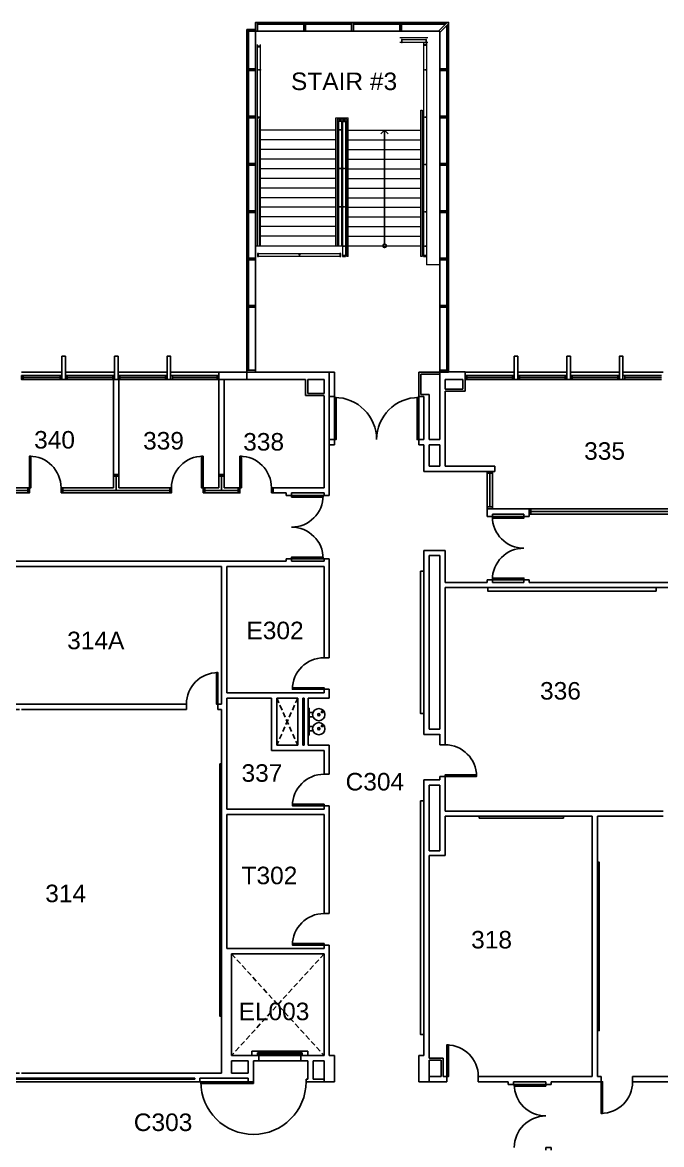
# Model space of a CAD drawing. Header units: inches. Extents: x 0 to 4788, y -1578 to 1209.
# Drawn here: x 3352 to 4081, y -72 to 1209 of the extents above; entities that cross this region are included whole.
import ezdxf

# ---------------------------------------------------------------- set-up
doc = ezdxf.new("R2010")
doc.units = ezdxf.units.IN
doc.header["$LTSCALE"] = 48
doc.header["$MEASUREMENT"] = 0
doc.linetypes.add('HIDDEN2', pattern=[0.1875, 0.125, -0.0625])
for name, color, linetype, lineweight in [('A-Anno-Note', 231, 'Continuous', 25), ('A-FLOR-CASE', 3, 'Continuous', 25), ('A-FLOR-FIXT', 3, 'Continuous', 25), ('A-FLOR-STRS', 4, 'Continuous', 13)]:
    doc.layers.add(name, color=color, linetype=linetype, lineweight=lineweight)
for name, color, linetype in [('a-below', 1, 'Continuous'), ('A-DOOR', 4, 'Continuous'), ('A-FLOR-EVTR', 3, 'Continuous'), ('A-FLOR-STRS-ARRW', 1, 'Continuous'), ('A-GLAZ', 3, 'Continuous'), ('A-GLAZ-GLSS', 3, 'Continuous'), ('A-WALL', 5, 'Continuous'), ('A-WALL-JAMB', 6, 'Continuous')]:
    doc.layers.add(name, color=color, linetype=linetype)

# ---------------------------------------------------------------- blocks, each defined once
blk = doc.blocks.new('DFP03')
for p, q in [((-15.5, -1), (-15.5, 0)), ((15.5, -1), (15.5, 0)), ((-15.5, -1), (15.5, -1)), ((-10.5, -5.5), (-10.5, -1)), ((-5.5, -5.5), (-5.5, -1)), ((5.5, -5.5), (5.5, -1)), ((10.5, -5.5), (10.5, -1)), ((-11.7, -15.2), (-10.6, -15.1)), ((-11.7, -16.8), (-10.6, -16.9)), ((-10.4, -16.7), (-10.4, -15.3)), ((4.3, -15.2), (5.4, -15.1)), ((4.3, -16.8), (5.4, -16.9)), ((5.6, -16.7), (5.6, -15.3))]:
    blk.add_line(p, q)
for centre, radius in [((-8, -12), 7), ((-8, -12), 1.25), ((8, -12), 7), ((8, -12), 1.25)]:
    blk.add_circle(centre, radius)
for centre, radius, start, end in [((-11.7, -16), 0.75, 90, 270.003), ((-10.6, -15.3), 0.25, 0, 98.6815), ((-10.6, -16.7), 0.25, 261.3181, 0), ((4.3, -16), 0.75, 90, 270.003), ((5.4, -15.3), 0.25, 0, 98.6815), ((5.4, -16.7), 0.25, 261.3181, 0)]:
    blk.add_arc(centre, radius, start, end)
blk = doc.blocks.new('*U527')
at = {"linetype": 'ByBlock', "lineweight": -2}
for p, q in [((6, 0), (3, 0)), ((6, -6), (6, 0)), ((78, 0), (78, -6)), ((81, 0), (78, 0)), ((3, -6), (6, -6)), ((78, -6), (81, -6))]:
    blk.add_line(p, q, dxfattribs=at)
at = {"lineweight": -2}
for p, q in [((6, 0), (3, 0)), ((6, -6), (6, 0)), ((78, 0), (78, -6)), ((81, 0), (78, 0)), ((3, -6), (6, -6)), ((78, -6), (81, -6))]:
    blk.add_line(p, q, dxfattribs=at)
blk = doc.blocks.new('*U534')
at = {"linetype": 'ByBlock', "lineweight": -2}
for p, q in [((129.5, 0), (6, 0)), ((129.5, -6), (129.5, 0)), ((6, -6), (129.5, -6))]:
    blk.add_line(p, q, dxfattribs=at)
at = {"lineweight": -2}
for p, q in [((129.5, 0), (6, 0)), ((129.5, -6), (129.5, 0)), ((6, -6), (129.5, -6))]:
    blk.add_line(p, q, dxfattribs=at)
blk = doc.blocks.new('*U535')
at = {"linetype": 'ByBlock', "lineweight": -2}
for p, q in [((129.5, 0), (6, 0)), ((129.5, -6), (129.5, 0)), ((6, -6), (129.5, -6))]:
    blk.add_line(p, q, dxfattribs=at)
at = {"lineweight": -2}
for p, q in [((129.5, 0), (6, 0)), ((129.5, -6), (129.5, 0)), ((6, -6), (129.5, -6))]:
    blk.add_line(p, q, dxfattribs=at)
blk = doc.blocks.new('*U540')
at = {"linetype": 'ByBlock', "lineweight": -2}
for p, q in [((37, 0), (0, 0)), ((60, 0), (43, 0)), ((60, -6), (60, 0)), ((96, 0), (96, -6)), ((96, 0), (138, 0)), ((138, -6), (138, 0)), ((174, 0), (174, -6)), ((174, 0), (300, 0)), ((300, -6), (300, 0)), ((336, 0), (336, -6)), ((336, 0), (378, 0)), ((0, -6), (60, -6)), ((96, -6), (114, -6)), ((120, -6), (138, -6)), ((174, -6), (234, -6)), ((240, -6), (300, -6)), ((336, -6), (354, -6))]:
    blk.add_line(p, q, dxfattribs=at)
at = {"lineweight": -2}
for p, q in [((37, 0), (0, 0)), ((60, 0), (43, 0)), ((60, -6), (60, 0)), ((96, 0), (96, -6)), ((96, 0), (138, 0)), ((138, -6), (138, 0)), ((174, 0), (174, -6)), ((174, 0), (300, 0)), ((300, -6), (300, 0)), ((336, 0), (336, -6)), ((336, 0), (378, 0)), ((0, -6), (60, -6)), ((96, -6), (114, -6)), ((120, -6), (138, -6)), ((174, -6), (234, -6)), ((240, -6), (300, -6)), ((336, -6), (354, -6))]:
    blk.add_line(p, q, dxfattribs=at)
blk = doc.blocks.new('*U492')
at = {"linetype": 'ByBlock', "lineweight": -2}
for p, q in [((-6, -8.5), (88, -8.5)), ((18.5, 0), (0, 0)), ((88, 0), (21, 0)), ((88, -8.5), (88, 0))]:
    blk.add_line(p, q, dxfattribs=at)
at = {"lineweight": -2}
for p, q in [((-6, -8.5), (88, -8.5)), ((18.5, 0), (0, 0)), ((88, 0), (21, 0)), ((88, -8.5), (88, 0))]:
    blk.add_line(p, q, dxfattribs=at)
blk = doc.blocks.new('*U447')
at = {"linetype": 'ByBlock', "lineweight": -2}
for p, q in [((0, 0), (0, -6)), ((3, 0), (0, 0)), ((114, 0), (9, 0)), ((0, -6), (115.3, -6)), ((115.3, -6), (141, -6)), ((132.5, 0), (116.5, 0))]:
    blk.add_line(p, q, dxfattribs=at)
at = {"lineweight": -2}
for p, q in [((0, 0), (0, -6)), ((3, 0), (0, 0)), ((114, 0), (9, 0)), ((0, -6), (115.3, -6)), ((115.3, -6), (141, -6)), ((132.5, 0), (116.5, 0))]:
    blk.add_line(p, q, dxfattribs=at)
blk = doc.blocks.new('*U48')
at = {"linetype": 'ByBlock', "lineweight": -2}
for p, q in [((0, 0), (0, -8.5)), ((32, 0), (0, 0)), ((32, -8.5), (32, 0)), ((0, -8.5), (32, -8.5))]:
    blk.add_line(p, q, dxfattribs=at)
at = {"lineweight": -2}
for p, q in [((0, 0), (0, -8.5)), ((32, 0), (0, 0)), ((32, -8.5), (32, 0)), ((0, -8.5), (32, -8.5))]:
    blk.add_line(p, q, dxfattribs=at)
blk = doc.blocks.new('*U53')
at = {"linetype": 'ByBlock', "lineweight": -2}
for p, q in [((24, 0), (3, 0)), ((146, 0), (30, 0)), ((30, -6), (156, -6)), ((156, 0), (152, 0)), ((156, -6), (156, 0)), ((192, 0), (192, -6)), ((305, 0), (192, 0)), ((192, -6), (315, -6)), ((315, 0), (311, 0)), ((315, -6), (315, 0)), ((351, 0), (351, -6)), ((378, 0), (351, 0)), ((351, -6), (384, -6))]:
    blk.add_line(p, q, dxfattribs=at)
at = {"lineweight": -2}
for p, q in [((24, 0), (3, 0)), ((146, 0), (30, 0)), ((30, -6), (156, -6)), ((156, 0), (152, 0)), ((156, -6), (156, 0)), ((192, 0), (192, -6)), ((305, 0), (192, 0)), ((192, -6), (315, -6)), ((315, 0), (311, 0)), ((315, -6), (315, 0)), ((351, 0), (351, -6)), ((378, 0), (351, 0)), ((351, -6), (384, -6))]:
    blk.add_line(p, q, dxfattribs=at)
blk = doc.blocks.new('*U54')
at = {"linetype": 'ByBlock', "lineweight": -2}
for p, q in [((0, 0), (279, 0)), ((285, 0), (442, 0)), ((6, -6), (159, -6)), ((165, -6), (292, -6)), ((298, -6), (442, -6))]:
    blk.add_line(p, q, dxfattribs=at)
at = {"lineweight": -2}
for p, q in [((0, 0), (279, 0)), ((285, 0), (442, 0)), ((6, -6), (159, -6)), ((165, -6), (292, -6)), ((298, -6), (442, -6))]:
    blk.add_line(p, q, dxfattribs=at)
blk = doc.blocks.new('*U58')
at = {"linetype": 'ByBlock', "lineweight": -2}
for p, q in [((10, 3), (6, 3)), ((10, -3), (10, 3)), ((46, 3), (46, -3)), ((46, 3), (97.7, 3)), ((97.7, 3), (417, 3)), ((423, 3), (647, 3)), ((647, -3), (647, 3)), ((683, 3), (683, -3)), ((687, 3), (683, 3)), ((6, -3), (10, -3)), ((46, -3), (75, -3)), ((77.5, -3), (96.5, -3)), ((99, -3), (343.5, -3)), ((349.5, -3), (435, -3)), ((437.5, -3), (456.5, -3)), ((459, -3), (647, -3)), ((683, -3), (687, -3))]:
    blk.add_line(p, q, dxfattribs=at)
at = {"lineweight": -2}
for p, q in [((10, 3), (6, 3)), ((10, -3), (10, 3)), ((46, 3), (46, -3)), ((46, 3), (97.7, 3)), ((97.7, 3), (417, 3)), ((423, 3), (647, 3)), ((647, -3), (647, 3)), ((683, 3), (683, -3)), ((687, 3), (683, 3)), ((6, -3), (10, -3)), ((46, -3), (75, -3)), ((77.5, -3), (96.5, -3)), ((99, -3), (343.5, -3)), ((349.5, -3), (435, -3)), ((437.5, -3), (456.5, -3)), ((459, -3), (647, -3)), ((683, -3), (687, -3))]:
    blk.add_line(p, q, dxfattribs=at)
blk = doc.blocks.new('*U75')
at = {"linetype": 'ByBlock', "lineweight": -2}
for p, q in [((57, 3), (6, 3)), ((87, 3), (63, 3)), ((94.4, 3), (93, 3)), ((117, 3), (99, 3)), ((6, -3), (57, -3)), ((63, -3), (87, -3)), ((93, -3), (94.4, -3)), ((99, -3), (123, -3))]:
    blk.add_line(p, q, dxfattribs=at)
at = {"lineweight": -2}
for p, q in [((57, 3), (6, 3)), ((87, 3), (63, 3)), ((94.4, 3), (93, 3)), ((117, 3), (99, 3)), ((6, -3), (57, -3)), ((63, -3), (87, -3)), ((93, -3), (94.4, -3)), ((99, -3), (123, -3))]:
    blk.add_line(p, q, dxfattribs=at)
blk = doc.blocks.new('*U87')
at = {"linetype": 'ByBlock', "lineweight": -2}
for p, q in [((17.3, 0), (-1.2, 0)), ((1.3, -2.5), (17.3, -2.5))]:
    blk.add_line(p, q, dxfattribs=at)
at = {"lineweight": -2}
for p, q in [((17.3, 0), (-1.2, 0)), ((1.3, -2.5), (17.3, -2.5))]:
    blk.add_line(p, q, dxfattribs=at)
blk = doc.blocks.new('*U88')
at = {"linetype": 'ByBlock', "lineweight": -2}
for p, q in [((21, 1.2), (0, 1.2)), ((0, -1.2), (18.5, -1.2))]:
    blk.add_line(p, q, dxfattribs=at)
at = {"lineweight": -2}
for p, q in [((21, 1.2), (0, 1.2)), ((0, -1.2), (18.5, -1.2))]:
    blk.add_line(p, q, dxfattribs=at)
blk = doc.blocks.new('*U128')
at = {"linetype": 'ByBlock', "lineweight": -2}
for p, q in [((12.5, 0), (0, 0)), ((0, -6), (26.5, -6)), ((26.5, 0), (18.5, 0)), ((26.5, -6), (26.5, 0))]:
    blk.add_line(p, q, dxfattribs=at)
at = {"lineweight": -2}
for p, q in [((12.5, 0), (0, 0)), ((0, -6), (26.5, -6)), ((26.5, 0), (18.5, 0)), ((26.5, -6), (26.5, 0))]:
    blk.add_line(p, q, dxfattribs=at)
blk = doc.blocks.new('*U129')
at = {"linetype": 'ByBlock', "lineweight": -2}
for p, q in [((105.5, 0), (0, 0)), ((0, -6), (111, -6))]:
    blk.add_line(p, q, dxfattribs=at)
at = {"lineweight": -2}
for p, q in [((105.5, 0), (0, 0)), ((0, -6), (111, -6))]:
    blk.add_line(p, q, dxfattribs=at)
blk = doc.blocks.new('*U130')
at = {"linetype": 'ByBlock', "lineweight": -2}
for p, q in [((0, 0), (0, -6)), ((6, 0), (0, 0)), ((31, 0), (12, 0)), ((0, -6), (31, -6))]:
    blk.add_line(p, q, dxfattribs=at)
at = {"lineweight": -2}
for p, q in [((0, 0), (0, -6)), ((6, 0), (0, 0)), ((31, 0), (12, 0)), ((0, -6), (31, -6))]:
    blk.add_line(p, q, dxfattribs=at)
blk = doc.blocks.new('*U141')
at = {"linetype": 'ByBlock', "lineweight": -2}
for p, q in [((111, 0), (0, 0)), ((0, -6), (111, -6))]:
    blk.add_line(p, q, dxfattribs=at)
at = {"lineweight": -2}
for p, q in [((111, 0), (0, 0)), ((0, -6), (111, -6))]:
    blk.add_line(p, q, dxfattribs=at)
blk = doc.blocks.new('*U142')
at = {"linetype": 'ByBlock', "lineweight": -2}
for p, q in [((54, 0), (0, 0)), ((60, -6), (60, 0)), ((60, 0), (60, 0)), ((0, -6), (54, -6)), ((60, -6), (60, -6))]:
    blk.add_line(p, q, dxfattribs=at)
at = {"lineweight": -2}
for p, q in [((54, 0), (0, 0)), ((60, -6), (60, 0)), ((60, 0), (60, 0)), ((0, -6), (54, -6)), ((60, -6), (60, -6))]:
    blk.add_line(p, q, dxfattribs=at)
blk = doc.blocks.new('*U143')
at = {"linetype": 'ByBlock', "lineweight": -2}
for p, q in [((30, 0), (6, 0)), ((66, 0), (42, 0)), ((0, -6), (37.4, -6)), ((37.4, 0), (36, 0)), ((37.4, -6), (60, -6))]:
    blk.add_line(p, q, dxfattribs=at)
at = {"lineweight": -2}
for p, q in [((30, 0), (6, 0)), ((66, 0), (42, 0)), ((0, -6), (37.4, -6)), ((37.4, 0), (36, 0)), ((37.4, -6), (60, -6))]:
    blk.add_line(p, q, dxfattribs=at)
blk = doc.blocks.new('*U144')
at = {"linetype": 'ByBlock', "lineweight": -2}
for p, q in [((7, 0), (3, 0)), ((7, -6), (7, 0)), ((43, 0), (43, -6)), ((147, 0), (43, 0)), ((156, 0), (153, 0)), ((156, -6), (156, 0)), ((-3, -6), (7, -6)), ((43, -6), (156, -6))]:
    blk.add_line(p, q, dxfattribs=at)
at = {"lineweight": -2}
for p, q in [((7, 0), (3, 0)), ((7, -6), (7, 0)), ((43, 0), (43, -6)), ((147, 0), (43, 0)), ((156, 0), (153, 0)), ((156, -6), (156, 0)), ((-3, -6), (7, -6)), ((43, -6), (156, -6))]:
    blk.add_line(p, q, dxfattribs=at)
blk = doc.blocks.new('*U150')
at = {"linetype": 'ByBlock', "lineweight": -2}
for p, q in [((12, 0), (6, 0)), ((12, -30), (12, 0)), ((0, -27), (0, -30)), ((0, -30), (12, -30))]:
    blk.add_line(p, q, dxfattribs=at)
at = {"lineweight": -2}
for p, q in [((12, 0), (6, 0)), ((12, -30), (12, 0)), ((0, -27), (0, -30)), ((0, -30), (12, -30))]:
    blk.add_line(p, q, dxfattribs=at)
blk = doc.blocks.new('*U152')
at = {"linetype": 'ByBlock', "lineweight": -2}
for p, q in [((0, 3), (344, 3)), ((387, 3), (350, 3)), ((6, -3), (270, -3)), ((276, -3), (387, -3))]:
    blk.add_line(p, q, dxfattribs=at)
at = {"lineweight": -2}
for p, q in [((0, 3), (344, 3)), ((387, 3), (350, 3)), ((6, -3), (270, -3)), ((276, -3), (387, -3))]:
    blk.add_line(p, q, dxfattribs=at)
blk = doc.blocks.new('*U159')
at = {"linetype": 'ByBlock', "lineweight": -2}
for p, q in [((54, 0), (-6, 0)), ((60, -6), (60, 0)), ((60, 0), (60, 0)), ((0, -6), (54, -6)), ((60, -6), (60, -6))]:
    blk.add_line(p, q, dxfattribs=at)
at = {"lineweight": -2}
for p, q in [((54, 0), (-6, 0)), ((60, -6), (60, 0)), ((60, 0), (60, 0)), ((0, -6), (54, -6)), ((60, -6), (60, -6))]:
    blk.add_line(p, q, dxfattribs=at)
blk = doc.blocks.new('*U176')
at = {"linetype": 'ByBlock', "lineweight": -2}
for p, q in [((6, 0), (142, 0)), ((6, -11.5), (20, -11.5)), ((26, -11.5), (142, -11.5))]:
    blk.add_line(p, q, dxfattribs=at)
at = {"lineweight": -2}
for p, q in [((6, 0), (142, 0)), ((6, -11.5), (20, -11.5)), ((26, -11.5), (142, -11.5))]:
    blk.add_line(p, q, dxfattribs=at)
blk = doc.blocks.new('*U204')
at = {"linetype": 'ByBlock', "lineweight": -2}
for p, q in [((12, 0), (0, 0)), ((24, 0), (18, 0)), ((24, -6), (24, 0)), ((120, 0), (120, -6)), ((126, 0), (120, 0)), ((126, -6), (126, 0)), ((0, -6), (12, -6)), ((18, -6), (24, -6)), ((120, -6), (126, -6))]:
    blk.add_line(p, q, dxfattribs=at)
at = {"lineweight": -2}
for p, q in [((12, 0), (0, 0)), ((24, 0), (18, 0)), ((24, -6), (24, 0)), ((120, 0), (120, -6)), ((126, 0), (120, 0)), ((126, -6), (126, 0)), ((0, -6), (12, -6)), ((18, -6), (24, -6)), ((120, -6), (126, -6))]:
    blk.add_line(p, q, dxfattribs=at)
blk = doc.blocks.new('*U205')
at = {"linetype": 'ByBlock', "lineweight": -2}
for p, q in [((0, 0), (0, -28)), ((6, 0), (0, 0)), ((6, -28), (6, 0)), ((0, -28), (6, -28))]:
    blk.add_line(p, q, dxfattribs=at)
at = {"lineweight": -2}
for p, q in [((0, 0), (0, -28)), ((6, 0), (0, 0)), ((6, -28), (6, 0)), ((0, -28), (6, -28))]:
    blk.add_line(p, q, dxfattribs=at)
blk = doc.blocks.new('*U307')
at = {"linetype": 'ByBlock', "lineweight": -2}
for p, q in [((0, 0), (0, -6)), ((344.6, 0), (30, 0)), ((0, -6), (24.5, -6)), ((27, -6), (258.3, -6)), ((263.5, -6), (338.6, -6))]:
    blk.add_line(p, q, dxfattribs=at)
at = {"lineweight": -2}
for p, q in [((0, 0), (0, -6)), ((344.6, 0), (30, 0)), ((0, -6), (24.5, -6)), ((27, -6), (258.3, -6)), ((263.5, -6), (338.6, -6))]:
    blk.add_line(p, q, dxfattribs=at)
blk = doc.blocks.new('*U308')
at = {"linetype": 'ByBlock', "lineweight": -2}
for p, q in [((207, 0), (-3, 0)), ((3, -6), (201, -6))]:
    blk.add_line(p, q, dxfattribs=at)
at = {"lineweight": -2}
for p, q in [((207, 0), (-3, 0)), ((3, -6), (201, -6))]:
    blk.add_line(p, q, dxfattribs=at)
blk = doc.blocks.new('*U309')
at = {"linetype": 'ByBlock', "lineweight": -2}
for p, q in [((5.2, 0), (80.3, 0)), ((126.3, 0), (126.3, -6)), ((138.3, 0), (126.3, 0)), ((146.7, 0), (144.3, 0)), ((0, -6), (44.7, -6)), ((50.7, -6), (90.3, -6)), ((90.3, 0), (86.3, 0)), ((90.3, -6), (90.3, 0)), ((126.3, -6), (146.7, -6))]:
    blk.add_line(p, q, dxfattribs=at)
at = {"lineweight": -2}
for p, q in [((5.2, 0), (80.3, 0)), ((126.3, 0), (126.3, -6)), ((138.3, 0), (126.3, 0)), ((146.7, 0), (144.3, 0)), ((0, -6), (44.7, -6)), ((50.7, -6), (90.3, -6)), ((90.3, 0), (86.3, 0)), ((90.3, -6), (90.3, 0)), ((126.3, -6), (146.7, -6))]:
    blk.add_line(p, q, dxfattribs=at)
blk = doc.blocks.new('*U310')
at = {"linetype": 'ByBlock', "lineweight": -2}
for p, q in [((0, 0), (195.5, 0)), ((0, -6), (159, -6)), ((165, -6), (201.5, -6))]:
    blk.add_line(p, q, dxfattribs=at)
at = {"lineweight": -2}
for p, q in [((0, 0), (195.5, 0)), ((0, -6), (159, -6)), ((165, -6), (201.5, -6))]:
    blk.add_line(p, q, dxfattribs=at)
blk = doc.blocks.new('*U311')
at = {"linetype": 'ByBlock', "lineweight": -2}
for p, q in [((30.5, 0), (6, 0)), ((36.5, 0), (113.5, 0)), ((6, -6), (91.5, -6)), ((94, -6), (105, -6))]:
    blk.add_line(p, q, dxfattribs=at)
at = {"lineweight": -2}
for p, q in [((30.5, 0), (6, 0)), ((36.5, 0), (113.5, 0)), ((6, -6), (91.5, -6)), ((94, -6), (105, -6))]:
    blk.add_line(p, q, dxfattribs=at)
blk = doc.blocks.new('*U312')
at = {"linetype": 'ByBlock', "lineweight": -2}
for p, q in [((3, 0), (0, 0)), ((0, -6), (3, -6)), ((3, -6), (3, 0)), ((75, 0), (75, -6)), ((78, 0), (75, 0)), ((75, -6), (78, -6))]:
    blk.add_line(p, q, dxfattribs=at)
at = {"lineweight": -2}
for p, q in [((3, 0), (0, 0)), ((0, -6), (3, -6)), ((3, -6), (3, 0)), ((75, 0), (75, -6)), ((78, 0), (75, 0)), ((75, -6), (78, -6))]:
    blk.add_line(p, q, dxfattribs=at)
blk = doc.blocks.new('*U321')
at = {"linetype": 'ByBlock', "lineweight": -2}
for p, q in [((0, 0), (0, -2.5)), ((21.5, 0), (0, 0)), ((0, -2.5), (24, -2.5))]:
    blk.add_line(p, q, dxfattribs=at)
at = {"lineweight": -2}
for p, q in [((0, 0), (0, -2.5)), ((21.5, 0), (0, 0)), ((0, -2.5), (24, -2.5))]:
    blk.add_line(p, q, dxfattribs=at)
blk = doc.blocks.new('*U330')
at = {"linetype": 'ByBlock', "lineweight": -2}
for p, q in [((30.5, 0), (0, 0)), ((85.5, 0), (36.5, 0)), ((6, -6), (30.5, -6)), ((36.5, -6), (88, -6))]:
    blk.add_line(p, q, dxfattribs=at)
at = {"lineweight": -2}
for p, q in [((30.5, 0), (0, 0)), ((85.5, 0), (36.5, 0)), ((6, -6), (30.5, -6)), ((36.5, -6), (88, -6))]:
    blk.add_line(p, q, dxfattribs=at)
blk = doc.blocks.new('*U348')
at = {"linetype": 'ByBlock', "lineweight": -2}
for p, q in [((12, 0), (-6, 0)), ((0, -5.2), (12, -5.2))]:
    blk.add_line(p, q, dxfattribs=at)
at = {"lineweight": -2}
for p, q in [((12, 0), (-6, 0)), ((0, -5.2), (12, -5.2))]:
    blk.add_line(p, q, dxfattribs=at)
blk = doc.blocks.new('*U349')
at = {"linetype": 'ByBlock', "lineweight": -2}
for p, q in [((12, 0), (0, 0)), ((0, -6), (18, -6))]:
    blk.add_line(p, q, dxfattribs=at)
at = {"lineweight": -2}
for p, q in [((12, 0), (0, 0)), ((0, -6), (18, -6))]:
    blk.add_line(p, q, dxfattribs=at)
blk = doc.blocks.new('*U350')
at = {"linetype": 'ByBlock', "lineweight": -2}
for p, q in [((6, 0), (0, 0)), ((6, -30), (6, 0)), ((0, -30), (6, -30))]:
    blk.add_line(p, q, dxfattribs=at)
at = {"lineweight": -2}
for p, q in [((6, 0), (0, 0)), ((6, -30), (6, 0)), ((0, -30), (6, -30))]:
    blk.add_line(p, q, dxfattribs=at)
blk = doc.blocks.new('*U351')
at = {"linetype": 'ByBlock', "lineweight": -2}
for p, q in [((0, 3), (0, -3)), ((3, 3), (0, 3)), ((0, -3), (3, -3))]:
    blk.add_line(p, q, dxfattribs=at)
at = {"lineweight": -2}
for p, q in [((0, 3), (0, -3)), ((3, 3), (0, 3)), ((0, -3), (3, -3))]:
    blk.add_line(p, q, dxfattribs=at)
blk = doc.blocks.new('*U353')
at = {"linetype": 'ByBlock', "lineweight": -2}
for p, q in [((29, 4.3), (0, 4.3)), ((6, -4.2), (26.5, -4.2))]:
    blk.add_line(p, q, dxfattribs=at)
at = {"lineweight": -2}
for p, q in [((29, 4.3), (0, 4.3)), ((6, -4.2), (26.5, -4.2))]:
    blk.add_line(p, q, dxfattribs=at)
blk = doc.blocks.new('*U356')
at = {"linetype": 'ByBlock', "lineweight": -2}
for p, q in [((23, 0), (0, 0)), ((-2.5, -2.5), (25.5, -2.5))]:
    blk.add_line(p, q, dxfattribs=at)
at = {"lineweight": -2}
for p, q in [((23, 0), (0, 0)), ((-2.5, -2.5), (25.5, -2.5))]:
    blk.add_line(p, q, dxfattribs=at)
blk = doc.blocks.new('*U357')
at = {"linetype": 'ByBlock', "lineweight": -2}
for p, q in [((6, 0), (0, 0)), ((-6, -2.5), (3.5, -2.5))]:
    blk.add_line(p, q, dxfattribs=at)
at = {"lineweight": -2}
for p, q in [((6, 0), (0, 0)), ((-6, -2.5), (3.5, -2.5))]:
    blk.add_line(p, q, dxfattribs=at)
blk = doc.blocks.new('*U358')
at = {"linetype": 'ByBlock', "lineweight": -2}
for p, q in [((18, 3), (0, 3)), ((0, -3), (12, -3))]:
    blk.add_line(p, q, dxfattribs=at)
at = {"lineweight": -2}
for p, q in [((18, 3), (0, 3)), ((0, -3), (12, -3))]:
    blk.add_line(p, q, dxfattribs=at)
blk = doc.blocks.new('*U362')
at = {"linetype": 'ByBlock', "lineweight": -2}
for p, q in [((517, 0), (162, 0)), ((517, -6), (517, 0)), ((553, 0), (553, -6)), ((553, 0), (610, 0)), ((162, -6), (517, -6)), ((553, -6), (557, -6)), ((563, -6), (693, -6)), ((653, 0), (616, 0)), ((693, 0), (659, 0)), ((693, -6), (693, 0)), ((729, 0), (729, -6)), ((729, 0), (749, 0)), ((729, -6), (733, -6)), ((735.5, -6), (749, -6)), ((749, -6), (749, 0))]:
    blk.add_line(p, q, dxfattribs=at)
at = {"lineweight": -2}
for p, q in [((517, 0), (162, 0)), ((517, -6), (517, 0)), ((553, 0), (553, -6)), ((553, 0), (610, 0)), ((162, -6), (517, -6)), ((553, -6), (557, -6)), ((563, -6), (693, -6)), ((653, 0), (616, 0)), ((693, 0), (659, 0)), ((693, -6), (693, 0)), ((729, 0), (729, -6)), ((729, 0), (749, 0)), ((729, -6), (733, -6)), ((735.5, -6), (749, -6)), ((749, -6), (749, 0))]:
    blk.add_line(p, q, dxfattribs=at)
blk = doc.blocks.new('*U367')
at = {"linetype": 'ByBlock', "lineweight": -2}
for p, q in [((457, 0), (731, 0)), ((457, -6), (635, -6)), ((641, -6), (677, -6)), ((683, -6), (731, -6))]:
    blk.add_line(p, q, dxfattribs=at)
at = {"lineweight": -2}
for p, q in [((457, 0), (731, 0)), ((457, -6), (635, -6)), ((641, -6), (677, -6)), ((683, -6), (731, -6))]:
    blk.add_line(p, q, dxfattribs=at)
blk = doc.blocks.new('*U369')
at = {"linetype": 'ByBlock', "lineweight": -2}
for p, q in [((76.2, 0), (1.2, 0)), ((1.2, -6), (250.2, -6)), ((250.2, 0), (82.2, 0))]:
    blk.add_line(p, q, dxfattribs=at)
at = {"lineweight": -2}
for p, q in [((76.2, 0), (1.2, 0)), ((1.2, -6), (250.2, -6)), ((250.2, 0), (82.2, 0))]:
    blk.add_line(p, q, dxfattribs=at)
blk = doc.blocks.new('*U370')
at = {"linetype": 'ByBlock', "lineweight": -2}
for p, q in [((303, 0), (6, 0)), ((6, -6), (303, -6))]:
    blk.add_line(p, q, dxfattribs=at)
at = {"lineweight": -2}
for p, q in [((303, 0), (6, 0)), ((6, -6), (303, -6))]:
    blk.add_line(p, q, dxfattribs=at)
blk = doc.blocks.new('*U377')
at = {"linetype": 'ByBlock', "lineweight": -2}
for p, q in [((19.8, 0), (-1.3, 0)), ((1.2, -2.5), (19.8, -2.5))]:
    blk.add_line(p, q, dxfattribs=at)
at = {"lineweight": -2}
for p, q in [((19.8, 0), (-1.3, 0)), ((1.2, -2.5), (19.8, -2.5))]:
    blk.add_line(p, q, dxfattribs=at)
blk = doc.blocks.new('*U378')
at = {"linetype": 'ByBlock', "lineweight": -2}
for p, q in [((22, 1.2), (6, 1.2)), ((6, -1.3), (19.5, -1.3))]:
    blk.add_line(p, q, dxfattribs=at)
at = {"lineweight": -2}
for p, q in [((22, 1.2), (6, 1.2)), ((6, -1.3), (19.5, -1.3))]:
    blk.add_line(p, q, dxfattribs=at)
blk = doc.blocks.new('*U379')
at = {"linetype": 'ByBlock', "lineweight": -2}
for p, q in [((834, 0), (600, 0)), ((876, 0), (840, 0)), ((882, -6), (882, 0)), ((600, -6), (876, -6))]:
    blk.add_line(p, q, dxfattribs=at)
at = {"lineweight": -2}
for p, q in [((834, 0), (600, 0)), ((876, 0), (840, 0)), ((882, -6), (882, 0)), ((600, -6), (876, -6))]:
    blk.add_line(p, q, dxfattribs=at)
blk = doc.blocks.new('*U380')
at = {"linetype": 'ByBlock', "lineweight": -2}
for p, q in [((-6, -6), (18, -6)), ((12, 0), (0, 0))]:
    blk.add_line(p, q, dxfattribs=at)
at = {"lineweight": -2}
for p, q in [((-6, -6), (18, -6)), ((12, 0), (0, 0))]:
    blk.add_line(p, q, dxfattribs=at)
blk = doc.blocks.new('*U381')
at = {"linetype": 'ByBlock', "lineweight": -2}
for p, q in [((0, 0), (0, -6)), ((3, 0), (0, 0)), ((81, 0), (9, 0)), ((0, -6), (57, -6)), ((63, -6), (75, -6))]:
    blk.add_line(p, q, dxfattribs=at)
at = {"lineweight": -2}
for p, q in [((0, 0), (0, -6)), ((3, 0), (0, 0)), ((81, 0), (9, 0)), ((0, -6), (57, -6)), ((63, -6), (75, -6))]:
    blk.add_line(p, q, dxfattribs=at)
blk = doc.blocks.new('*U382')
at = {"linetype": 'ByBlock', "lineweight": -2}
for p, q in [((9, 0), (6, 0)), ((6, -6), (9, -6)), ((9, -6), (9, 0))]:
    blk.add_line(p, q, dxfattribs=at)
at = {"lineweight": -2}
for p, q in [((9, 0), (6, 0)), ((6, -6), (9, -6)), ((9, -6), (9, 0))]:
    blk.add_line(p, q, dxfattribs=at)
blk = doc.blocks.new('*U383')
at = {"linetype": 'ByBlock', "lineweight": -2}
for p, q in [((48.5, 0), (6, 0)), ((6, -6), (48.5, -6))]:
    blk.add_line(p, q, dxfattribs=at)
at = {"lineweight": -2}
for p, q in [((48.5, 0), (6, 0)), ((6, -6), (48.5, -6))]:
    blk.add_line(p, q, dxfattribs=at)
blk = doc.blocks.new('*U384')
at = {"linetype": 'ByBlock', "lineweight": -2}
for p, q in [((9, 0), (6, 0)), ((6, -6), (9, -6)), ((9, -6), (9, 0)), ((81, 0), (81, -6)), ((84, 0), (81, 0)), ((81, -6), (84, -6))]:
    blk.add_line(p, q, dxfattribs=at)
at = {"lineweight": -2}
for p, q in [((9, 0), (6, 0)), ((6, -6), (9, -6)), ((9, -6), (9, 0)), ((81, 0), (81, -6)), ((84, 0), (81, 0)), ((81, -6), (84, -6))]:
    blk.add_line(p, q, dxfattribs=at)
blk = doc.blocks.new('*U389')
at = {"linetype": 'ByBlock', "lineweight": -2}
for p, q in [((0, 0), (0, -6)), ((3, 0), (0, 0)), ((0, -6), (3, -6))]:
    blk.add_line(p, q, dxfattribs=at)
at = {"lineweight": -2}
for p, q in [((0, 0), (0, -6)), ((3, 0), (0, 0)), ((0, -6), (3, -6))]:
    blk.add_line(p, q, dxfattribs=at)
blk = doc.blocks.new('*U407')
at = {"linetype": 'ByBlock', "lineweight": -2}
for p, q in [((20.5, 1.2), (-2.5, 1.2)), ((0, -1.2), (20.5, -1.2))]:
    blk.add_line(p, q, dxfattribs=at)
at = {"lineweight": -2}
for p, q in [((20.5, 1.2), (-2.5, 1.2)), ((0, -1.2), (20.5, -1.2))]:
    blk.add_line(p, q, dxfattribs=at)
blk = doc.blocks.new('*U408')
at = {"linetype": 'ByBlock', "lineweight": -2}
for p, q in [((12.2, 0), (1.2, 0)), ((-1.3, -2.5), (20.7, -2.5))]:
    blk.add_line(p, q, dxfattribs=at)
at = {"lineweight": -2}
for p, q in [((12.2, 0), (1.2, 0)), ((-1.3, -2.5), (20.7, -2.5))]:
    blk.add_line(p, q, dxfattribs=at)
blk = doc.blocks.new('*U410')
at = {"linetype": 'ByBlock', "lineweight": -2}
for p, q in [((4, 0), (0, 0)), ((3, -6), (24, -6)), ((24, 0), (10, 0))]:
    blk.add_line(p, q, dxfattribs=at)
at = {"lineweight": -2}
for p, q in [((4, 0), (0, 0)), ((3, -6), (24, -6)), ((24, 0), (10, 0))]:
    blk.add_line(p, q, dxfattribs=at)
blk = doc.blocks.new('*U411')
at = {"linetype": 'ByBlock', "lineweight": -2}
for p, q in [((21, 0), (0, 0)), ((0, -6), (21, -6))]:
    blk.add_line(p, q, dxfattribs=at)
at = {"lineweight": -2}
for p, q in [((21, 0), (0, 0)), ((0, -6), (21, -6))]:
    blk.add_line(p, q, dxfattribs=at)
blk = doc.blocks.new('*U412')
at = {"linetype": 'ByBlock', "lineweight": -2}
for p, q in [((247, 0), (-6, 0)), ((0, -3), (241, -3))]:
    blk.add_line(p, q, dxfattribs=at)
at = {"lineweight": -2}
for p, q in [((247, 0), (-6, 0)), ((0, -3), (241, -3))]:
    blk.add_line(p, q, dxfattribs=at)
blk = doc.blocks.new('*U413')
at = {"linetype": 'ByBlock', "lineweight": -2}
for p, q in [((4, 0), (3, 0)), ((0, -6), (4, -6))]:
    blk.add_line(p, q, dxfattribs=at)
at = {"lineweight": -2}
for p, q in [((4, 0), (3, 0)), ((0, -6), (4, -6))]:
    blk.add_line(p, q, dxfattribs=at)
blk = doc.blocks.new('*U414')
at = {"linetype": 'ByBlock', "lineweight": -2}
for p, q in [((0, 0), (55, 0)), ((0, -6), (19, -6)), ((30.5, -6), (258.5, -6)), ((61, 0), (302, 0)), ((261, -6), (302, -6))]:
    blk.add_line(p, q, dxfattribs=at)
at = {"lineweight": -2}
for p, q in [((0, 0), (55, 0)), ((0, -6), (19, -6)), ((30.5, -6), (258.5, -6)), ((61, 0), (302, 0)), ((261, -6), (302, -6))]:
    blk.add_line(p, q, dxfattribs=at)
blk = doc.blocks.new('*U415')
at = {"linetype": 'ByBlock', "lineweight": -2}
for p, q in [((-6, 0), (20.5, 0)), ((86.5, 0), (80.5, 0)), ((0, -3), (12.5, -3)), ((18.5, -3), (20.5, -3)), ((20.5, -3), (20.5, 0)), ((80.5, 0), (80.5, -3))]:
    blk.add_line(p, q, dxfattribs=at)
at = {"lineweight": -2}
for p, q in [((-6, 0), (20.5, 0)), ((86.5, 0), (80.5, 0)), ((0, -3), (12.5, -3)), ((18.5, -3), (20.5, -3)), ((20.5, -3), (20.5, 0)), ((80.5, 0), (80.5, -3))]:
    blk.add_line(p, q, dxfattribs=at)
blk = doc.blocks.new('*U417')
at = {"linetype": 'ByBlock', "lineweight": -2}
for p, q in [((54, 0), (0, 0)), ((60, -4.6), (60, 0)), ((60, 0), (60, 0)), ((0, -4.6), (54, -4.6)), ((60, -4.6), (60, -4.6))]:
    blk.add_line(p, q, dxfattribs=at)
at = {"lineweight": -2}
for p, q in [((54, 0), (0, 0)), ((60, -4.6), (60, 0)), ((60, 0), (60, 0)), ((0, -4.6), (54, -4.6)), ((60, -4.6), (60, -4.6))]:
    blk.add_line(p, q, dxfattribs=at)

msp = doc.modelspace()

# ---------------------------------------------------------------- linework, layer by layer
at = {"layer": 'a-below', "linetype": 'HIDDEN2'}
for p, q in [((3642, 438), (3666, 384)), ((3666, 438), (3642, 384))]:
    msp.add_line(p, q, dxfattribs=at)
for points in [[(3696, 146), (3590.5, 30)], [(3590.5, 146), (3696, 30)]]:
    msp.add_lwpolyline(points, dxfattribs=at)
at = {"layer": 'A-DOOR', "linetype": 'ByBlock', "lineweight": -2}
for points in [[(3708, 733), (3709.7, 733), (3709.7, 781), (3708, 781)], [(3804, 733), (3802.2, 733), (3802.2, 781), (3804, 781)], [(3360, 678), (3361.7, 678), (3361.7, 714), (3360, 714)], [(3558, 678), (3556.2, 678), (3556.2, 714), (3558, 714)], [(3600, 678), (3601.7, 678), (3601.7, 714), (3600, 714)], [(3659, 669), (3659, 667.3), (3695, 667.3), (3695, 669)], [(3924, 645), (3924, 643.3), (3888, 643.3), (3888, 645)], [(3659, 597), (3659, 598.8), (3695, 598.8), (3695, 597)], [(3924, 573), (3924, 574.8), (3888, 574.8), (3888, 573)], [(3575, 431), (3573.2, 431), (3573.2, 467), (3575, 467)], [(3696, 448), (3696, 449.8), (3660, 449.8), (3660, 448)], [(3834, 348.6), (3834, 350.3), (3870, 350.3), (3870, 348.6)], [(3696, 315), (3696, 316.7), (3660, 316.7), (3660, 315)], [(3696, 156), (3696, 157.7), (3660, 157.7), (3660, 156)], [(3836, 6), (3837.8, 6), (3837.8, 42), (3836, 42)], [(3615.5, 0), (3615.5, -1.8), (3555.5, -1.8), (3555.5, 0)], [(3949, -3), (3949, -4.8), (3913, -4.8), (3913, -3)], [(4012, 0), (4013.8, 0), (4013.8, -36), (4012, -36)]]:
    msp.add_lwpolyline(points, close=True, dxfattribs=at)
for centre, radius, start, end in [((3708, 733), 48, 0, 90), ((3360, 678), 36, 0, 90), ((3600, 678), 36, 0, 90), ((3659, 669), 36, 270, 0), ((3924, 573), 36, 90, 180), ((3696, 448), 36, 90, 180), ((3696, 315), 36, 90, 180), ((3696, 156), 36, 90, 180), ((3836, 6), 36, 0, 90), ((3949, -75), 36, 90, 180)]:
    msp.add_arc(centre, radius, start, end, dxfattribs=at)
at = {"layer": 'A-DOOR', "linetype": 'ByBlock', "lineweight": -2, "extrusion": (0, 0, -1)}
for centre, radius, start, end in [((-3804, 733), 48, 0, 90), ((-3558, 678), 36, 0, 90), ((-3924, 645), 36, 270, 0), ((-3659, 597), 36, 90, 180), ((-3575, 431), 36, 0, 90), ((-3834, 348.6), 36, 90, 180), ((-3949, -3), 36, 270, 360), ((-4012, 0), 36, 180, 270)]:
    msp.add_arc(centre, radius, start, end, dxfattribs=at)
at = {"layer": 'A-DOOR', "linetype": 'ByBlock', "lineweight": -2, "extrusion": (0, 5.4169e-61, -1)}
msp.add_arc((-3615.5, 0), 60, 180, 0, dxfattribs=at)
at = {"layer": 'A-FLOR-CASE'}
for points in [[(3806, 582.8), (3810, 582.8), (3810, 420.5), (3806, 420.5)], [(4074.9, 560), (4074.9, 564), (3882.8, 564), (3882.8, 560)], [(3577, 363), (3579, 363), (3579, 219), (3577, 219)], [(3806, 320.6), (3810, 320.6), (3810, 54), (3806, 54)], [(3873, 303), (3969, 303), (3969, 301), (3873, 301)], [(4008, 58.5), (4008, 250.5), (4010, 250.5), (4010, 58.5)], [(3577, 219), (3579, 219), (3579, 75), (3577, 75)]]:
    msp.add_lwpolyline(points, close=True, dxfattribs=at)
at = {"layer": 'A-FLOR-EVTR'}
for p, q in [((3613.5, 35), (3677.5, 35)), ((3613.5, 30), (3613.5, 35)), ((3620, 33), (3671, 33)), ((3620, 33), (3620, 31)), ((3620, 31), (3671, 31)), ((3646, 31), (3646, 33)), ((3671, 31), (3671, 33)), ((3677.5, 30), (3677.5, 35))]:
    msp.add_line(p, q, dxfattribs=at)
for points in [[(3669.5, 30), (3621.5, 30)], [(3669.5, 24), (3621.5, 24)]]:
    msp.add_lwpolyline(points, dxfattribs=at)
at = {"layer": 'A-FLOR-STRS'}
for p, q in [((3782.3, 1192), (3814.4, 1192)), ((3814.4, 1186), (3782.3, 1186)), ((3809.6, 1186), (3809.6, 942)), ((3813, 1186), (3813, 932.4)), ((3709.4, 1100), (3723.6, 1100)), ((3722.1, 1098.5), (3710.9, 1098.5)), ((3715.8, 1097), (3712.4, 1097)), ((3712.4, 1097), (3712.4, 954)), ((3715.8, 1096), (3712.4, 1096)), ((3715.8, 1097), (3715.8, 954)), ((3717.2, 1097), (3720.6, 1097)), ((3717.2, 1097), (3717.2, 942)), ((3717.2, 1096), (3720.6, 1096)), ((3720.6, 1097), (3720.6, 942)), ((3722.1, 1098.5), (3722.1, 942)), ((3723.6, 942), (3723.6, 1100)), ((3709.4, 1086), (3623.4, 1086)), ((3712.4, 1086), (3710.9, 1086)), ((3715.8, 1086), (3712.4, 1086)), ((3717.2, 1086), (3715.8, 1086)), ((3715.8, 1086), (3717.2, 1086)), ((3720.6, 1086), (3722.1, 1086)), ((3723.6, 1086), (3806.6, 1086)), ((3808.1, 1086), (3809.6, 1086)), ((3709.4, 1075), (3623.4, 1075)), ((3709.4, 1064), (3623.4, 1064)), ((3712.4, 1075), (3710.9, 1075)), ((3712.4, 1064), (3710.9, 1064)), ((3720.6, 1075), (3722.1, 1075)), ((3720.6, 1064), (3722.1, 1064)), ((3723.6, 1075), (3806.6, 1075)), ((3723.6, 1064), (3806.6, 1064)), ((3808.1, 1075), (3809.6, 1075)), ((3808.1, 1064), (3809.6, 1064)), ((3709.4, 1053), (3623.4, 1053)), ((3712.4, 1053), (3710.9, 1053)), ((3720.6, 1053), (3722.1, 1053)), ((3723.6, 1053), (3806.6, 1053)), ((3808.1, 1053), (3809.6, 1053)), ((3709.4, 1042), (3623.4, 1042)), ((3712.4, 1042), (3710.9, 1042)), ((3720.6, 1042), (3722.1, 1042)), ((3723.6, 1042), (3806.6, 1042)), ((3808.1, 1042), (3809.6, 1042)), ((3709.4, 1031), (3623.4, 1031)), ((3712.4, 1031), (3710.9, 1031)), ((3720.6, 1031), (3722.1, 1031)), ((3723.6, 1031), (3806.6, 1031)), ((3808.1, 1031), (3809.6, 1031)), ((3709.4, 1020), (3623.4, 1020)), ((3712.4, 1020), (3710.9, 1020)), ((3720.6, 1020), (3722.1, 1020)), ((3723.6, 1020), (3806.6, 1020)), ((3808.1, 1020), (3809.6, 1020)), ((3709.4, 1009), (3623.4, 1009)), ((3712.4, 1009), (3710.9, 1009)), ((3720.6, 1009), (3722.1, 1009)), ((3723.6, 1009), (3806.6, 1009)), ((3808.1, 1009), (3809.6, 1009)), ((3709.4, 998), (3623.4, 998)), ((3709.4, 987), (3623.4, 987)), ((3712.4, 998), (3710.9, 998)), ((3712.4, 987), (3710.9, 987)), ((3720.6, 998), (3722.1, 998)), ((3720.6, 987), (3722.1, 987)), ((3723.6, 998), (3806.6, 998)), ((3723.6, 987), (3806.6, 987)), ((3808.1, 998), (3809.6, 998)), ((3808.1, 987), (3809.6, 987)), ((3709.4, 976), (3623.4, 976)), ((3712.4, 976), (3710.9, 976)), ((3720.6, 976), (3722.1, 976)), ((3723.6, 976), (3806.6, 976)), ((3808.1, 976), (3809.6, 976)), ((3709.4, 965), (3623.4, 965)), ((3712.4, 965), (3710.9, 965)), ((3720.6, 965), (3722.1, 965)), ((3723.6, 965), (3806.6, 965)), ((3808.1, 965), (3809.6, 965)), ((3618, 954), (3717.2, 954)), ((3717.2, 954), (3720.6, 954)), ((3722.1, 954), (3720.6, 954)), ((3723.6, 954), (3806.6, 954)), ((3808.1, 954), (3809.6, 954)), ((3621.1, 945.4), (3715.2, 945.4)), ((3714.2, 942), (3621.1, 942)), ((3723.6, 942), (3722.1, 942)), ((3828, 932.4), (3813, 932.4))]:
    msp.add_line(p, q, dxfattribs=at)
for points in [[(3620, 954), (3620, 1184)], [(3623.4, 954), (3623.4, 1184)], [(3785.3, 1189.4), (3812, 1189.4)], [(3709.4, 954), (3709.4, 1100)], [(3710.9, 1098.5), (3710.9, 954)]]:
    msp.add_lwpolyline(points, dxfattribs=at)
for points in [[(3623.4, 1182), (3620, 1182), (3620, 1181), (3623.4, 1181)], [(3785.3, 1186), (3785.3, 1189.4), (3784.3, 1189.4), (3784.3, 1186)], [(3813, 1184), (3809.6, 1184), (3809.6, 1183), (3813, 1183)], [(3813, 1186), (3813, 1189.4), (3812, 1189.4), (3812, 1186)], [(3623.4, 1154.6), (3621.4, 1154.6), (3621.4, 1155.4), (3623.4, 1155.4)], [(3813, 1154.6), (3811, 1154.6), (3811, 1155.4), (3813, 1155.4)], [(3808.1, 1109), (3808.1, 942), (3806.6, 942), (3806.6, 1109), (3808.1, 1109)], [(3813, 1100.6), (3811, 1100.6), (3811, 1101.4), (3813, 1101.4)], [(3623.4, 1101), (3620, 1101), (3620, 1100), (3623.4, 1100)], [(3623.4, 1098), (3621.9, 1098), (3621.9, 954), (3623.4, 954), (3623.4, 1098)], [(3715.8, 1096), (3712.4, 1096), (3712.4, 1097), (3715.8, 1097)], [(3717.2, 1096), (3720.6, 1096), (3720.6, 1097), (3717.2, 1097)], [(3715.8, 1086), (3713.8, 1086), (3713.8, 1086.8), (3715.8, 1086.8)], [(3715.8, 1042), (3713.8, 1042), (3713.8, 1042.8), (3715.8, 1042.8)], [(3719.2, 1042), (3717.2, 1042), (3717.2, 1042.8), (3719.2, 1042.8)], [(3813, 1046.6), (3811, 1046.6), (3811, 1047.4), (3813, 1047.4)], [(3715.8, 998), (3713.8, 998), (3713.8, 998.8), (3715.8, 998.8)], [(3719.2, 998), (3717.2, 998), (3717.2, 998.8), (3719.2, 998.8)], [(3813, 992.6), (3811, 992.6), (3811, 993.4), (3813, 993.4)], [(3717.2, 954), (3719.2, 954), (3719.2, 953.3), (3717.2, 953.3)], [(3811, 954), (3813, 954), (3813, 953.3), (3811, 953.3)], [(3621.1, 942), (3621.1, 945.4), (3620.1, 945.4), (3620.1, 942)], [(3667.8, 943.4), (3667.8, 945.4), (3668.5, 945.4), (3668.5, 943.4)], [(3715.2, 942), (3715.2, 945.4), (3714.2, 945.4), (3714.2, 942)], [(3717.2, 942), (3720.6, 942), (3720.6, 943), (3717.2, 943)], [(3809.6, 942), (3813, 942), (3813, 943), (3809.6, 943)]]:
    msp.add_lwpolyline(points, close=True, dxfattribs=at)
at = {"layer": 'A-FLOR-STRS-ARRW'}
for points in [[(3760.9, 1081.8), (3765.1, 1086), (3769.3, 1081.8)], [(3765.1, 1086), (3765.1, 1086), (3765.1, 956)]]:
    msp.add_lwpolyline(points, dxfattribs=at)
msp.add_circle((3765.1, 954), 2, dxfattribs=at)
at = {"layer": 'A-GLAZ'}
for p, q in [((3838, 1209), (3620, 1209)), ((3838, 1156), (3838, 1207.6)), ((3608, 1156), (3608, 1199)), ((3618, 1199), (3618, 1156)), ((3620, 1199), (3826.6, 1199)), ((3828, 1197.6), (3828, 1156)), ((3608, 1048), (3608, 1154)), ((3618, 1154), (3618, 1048)), ((3828, 1154), (3828, 1048)), ((3838, 1048), (3838, 1154)), ((3608, 994), (3608, 1046)), ((3618, 1046), (3618, 994)), ((3828, 1046), (3828, 994)), ((3838, 994), (3838, 1046)), ((3608, 940), (3608, 992)), ((3618, 992), (3618, 940)), ((3828, 992), (3828, 940)), ((3838, 940), (3838, 992)), ((3608, 886), (3608, 938)), ((3618, 938), (3618, 886)), ((3828, 938), (3828, 886)), ((3838, 886), (3838, 938)), ((3608, 886), (3608, 812)), ((3618, 886), (3618, 812)), ((3828, 884), (3828, 812)), ((3838, 812), (3838, 884)), ((3351, 810), (3397, 810)), ((3457, 810), (3401, 810)), ((3517, 810), (3461, 810)), ((3521, 810), (3576, 810)), ((3857, 810), (3913, 810)), ((3917, 810), (3973, 810)), ((3977, 810), (4033, 810)), ((4037, 810), (4083, 810)), ((4039, 810), (4081, 810)), ((3353, 806), (3395, 806)), ((3395, 801.5), (3353, 801.5)), ((3455, 806), (3403, 806)), ((3403, 801.5), (3455, 801.5)), ((3515, 806), (3463, 806)), ((3463, 801.5), (3515, 801.5)), ((3523, 806), (3574, 806)), ((3574, 801.5), (3523, 801.5)), ((3859, 806), (3911, 806)), ((3911, 801.5), (3859, 801.5)), ((3919, 806), (3971, 806)), ((3971, 801.5), (3919, 801.5)), ((3979, 806), (4031, 806)), ((4031, 801.5), (3979, 801.5)), ((4039, 806), (4081, 806)), ((4081, 801.5), (4039, 801.5)), ((3885, 694.5), (3885, 656)), ((3459, 691), (3459, 675)), ((3579, 691), (3579, 675)), ((3320, 675), (3358, 675)), ((3398, 675), (3520, 675)), ((3560, 675), (3598, 675)), ((4162, 651), (3932, 651))]:
    msp.add_line(p, q, dxfattribs=at)
at = {"layer": 'A-GLAZ-GLSS'}
for p, q in [((3620, 1207), (3672.8, 1207)), ((3727.5, 1207), (3674.8, 1207)), ((3729.5, 1207), (3782.3, 1207)), ((3834.6, 1207), (3784.3, 1207)), ((3836, 1156), (3836, 1205.6)), ((3610, 1156), (3610, 1199)), ((3610, 1102), (3610, 1154)), ((3836, 1102), (3836, 1154)), ((3610, 1048), (3610, 1100)), ((3836, 1048), (3836, 1100)), ((3610, 994), (3610, 1046)), ((3836, 994), (3836, 1046)), ((3610, 940), (3610, 992)), ((3836, 940), (3836, 992)), ((3610, 886), (3610, 938)), ((3836, 886), (3836, 938)), ((3610, 812), (3610, 884)), ((3836, 812), (3836, 884)), ((3395, 803.7), (3353, 803.7)), ((3403, 803.7), (3455, 803.7)), ((3463, 803.7), (3515, 803.7)), ((3574, 803.7), (3523, 803.7)), ((3911, 803.7), (3859, 803.7)), ((3971, 803.7), (3919, 803.7)), ((4031, 803.7), (3979, 803.7)), ((4081, 803.7), (4039, 803.7))]:
    msp.add_line(p, q, dxfattribs=at)
at = {"layer": 'A-WALL-JAMB'}
for points in [[(3620, 1209), (3620, 1199), (3618, 1199), (3618, 1209)], [(3674.8, 1209), (3674.8, 1199), (3672.8, 1199), (3672.8, 1209)], [(3729.5, 1209), (3729.5, 1199), (3727.5, 1199), (3727.5, 1209)], [(3784.3, 1209), (3784.3, 1199), (3782.3, 1199), (3782.3, 1209)], [(3828, 1199), (3828, 1197.6), (3838, 1207.6), (3838, 1209), (3836.6, 1209), (3826.6, 1199)], [(3608, 1201), (3618, 1201), (3618, 1199), (3608, 1199)], [(3608, 1154), (3618, 1154), (3618, 1156), (3608, 1156)], [(3838, 1154), (3828, 1154), (3828, 1156), (3838, 1156)], [(3608, 1100), (3618, 1100), (3618, 1102), (3608, 1102)], [(3838, 1100), (3828, 1100), (3828, 1102), (3838, 1102)], [(3608, 1046), (3618, 1046), (3618, 1048), (3608, 1048)], [(3838, 1046), (3828, 1046), (3828, 1048), (3838, 1048)], [(3608, 992), (3618, 992), (3618, 994), (3608, 994)], [(3838, 992), (3828, 992), (3828, 994), (3838, 994)], [(3608, 938), (3618, 938), (3618, 940), (3608, 940)], [(3838, 938), (3828, 938), (3828, 940), (3838, 940)], [(3618, 884), (3608, 884), (3608, 886), (3618, 886)], [(3838, 884), (3828, 884), (3828, 886), (3838, 886)], [(3401, 801.5), (3397, 801.5), (3397, 828), (3401, 828)], [(3461, 801.5), (3457, 801.5), (3457, 828), (3461, 828)], [(3521, 801.5), (3517, 801.5), (3517, 828), (3521, 828)], [(3913, 801.5), (3917, 801.5), (3917, 828), (3913, 828)], [(3973, 801.5), (3977, 801.5), (3977, 828), (3973, 828)], [(4033, 801.5), (4037, 801.5), (4037, 828), (4033, 828)], [(3618, 810), (3608, 810), (3608, 812), (3618, 812)], [(3838, 810), (3828, 810), (3828, 812), (3838, 812)], [(3353, 801.5), (3353, 806), (3351, 806), (3351, 801.5)], [(3395, 801.5), (3395, 806), (3397, 806), (3397, 801.5)], [(3401, 801.5), (3401, 806), (3403, 806), (3403, 801.5)], [(3455, 801.5), (3455, 806), (3457, 806), (3457, 801.5)], [(3461, 801.5), (3461, 806), (3463, 806), (3463, 801.5)], [(3515, 801.5), (3515, 806), (3517, 806), (3517, 801.5)], [(3521, 801.5), (3521, 806), (3523, 806), (3523, 801.5)], [(3576, 801.5), (3576, 806), (3574, 806), (3574, 801.5)], [(3859, 801.5), (3859, 806), (3857, 806), (3857, 801.5)], [(3913, 801.5), (3913, 806), (3911, 806), (3911, 801.5)], [(3919, 801.5), (3919, 806), (3917, 806), (3917, 801.5)], [(3973, 801.5), (3973, 806), (3971, 806), (3971, 801.5)], [(3979, 801.5), (3979, 806), (3977, 806), (3977, 801.5)], [(4033, 801.5), (4033, 806), (4031, 806), (4031, 801.5)], [(4039, 801.5), (4039, 806), (4037, 806), (4037, 801.5)], [(3456, 691), (3462, 691), (3462, 693), (3456, 693)], [(3576, 691), (3582, 691), (3582, 693), (3576, 693)], [(3882, 694.5), (3888, 694.5), (3888, 696.5), (3882, 696.5)], [(3358, 672), (3358, 678), (3360, 678), (3360, 672)], [(3396, 672), (3396, 678), (3398, 678), (3398, 672)], [(3520, 672), (3520, 678), (3522, 678), (3522, 672)], [(3558, 672), (3558, 678), (3560, 678), (3560, 672)], [(3598, 672), (3598, 678), (3600, 678), (3600, 672)], [(3636, 672), (3636, 678), (3638, 678), (3638, 672)], [(3882, 654), (3888, 654), (3888, 656), (3882, 656)], [(3930, 654), (3930, 648), (3932, 648), (3932, 654)]]:
    msp.add_lwpolyline(points, close=True, dxfattribs=at)

# ---------------------------------------------------------------- block references
at = {"layer": 'A-FLOR-FIXT', "xscale": -1, "rotation": 90}
msp.add_blockref('DFP03', (3678, 411), dxfattribs=at)
at = {"layer": 'A-WALL'}
for name, p, rotation in [('*U48', (3608, 801.5), 180.0000000000065), ('*U492', (3696, 801.5), 180.0000000000065), ('*U447', (3696, 669), 90.00000103634174), ('*U205', (3708, 782), 180), ('*U321', (3828, 807.5), 179.9999999996613), ('*U356', (3806.5, 807.5), 270), ('*U311', (3828, 696.5), 90), ('*U353', (3828, 805.8), 2.214683835796676e-10), ('*U408', (3854.5, 789.3), 90), ('*U534', (3456, 672), 90), ('*U535', (3576, 672), 90), ('*U87', (3675, 784.3), 90), ('*U88', (3696, 784.3), 180.0000000006513), ('*U357', (3810, 782), 179.9999999996613), ('*U330', (3810, 696.5), 90), ('*U407', (3854.5, 789.3), 179.9999999996287), ('*U204', (3828, 727), 180.0000000001043), ('*U381', (3891, 696.5), 180.0000000099596), ('*U383', (3882, 648), 90), ('*U540', (3696, 672), 180), ('*U527', (3653, 591), 90), ('*U379', (4764, 648), 180.0000000083442), ('*U389', (3882, 645), 90), ('*U384', (3924, 564), 90), ('*U308', (3810, 399.5), 90), ('*U380', (3828, 600.5), 180), ('*U310', (3828, 405), 90), ('*U144', (3696, 441), 90), ('*U54', (3579, 146), 90), ('*U367', (4565, 564), 180), ('*U382', (3882, 564), 90), ('*U159', (3636, 384), 90), ('*U142', (3666, 384), 90), ('*U417', (3673.4, 384), 90), ('*U58', (2892, 428), 359.9999999999968), ('*U358', (3828, 399.5), 180), ('*U309', (3828, 258.3), 90), ('*U143', (3636, 384), 359.9999999999837), ('*U53', (3696, 0), 90), ('*U307', (3810, 0), 90), ('*U349', (3828, 338.6), 180), ('*U141', (3696, 305), 179.999992022686), ('*U369', (4084.2, 303), 180.0000002953509), ('*U370', (4002, 0), 90), ('*U348', (3828, 258.3), 179.9999999999316), ('*U176', (3579, 4), 90), ('*U129', (3696, 146), 179.999992022686), ('*U130', (3621.5, 24), 180.0001539643038), ('*U128', (3696, 24), 179.9999921383129), ('*U150', (3696, 30), 1.22133299768199e-12), ('*U350', (3810, 0), 179.9999999999995), ('*U378', (3810, 25.8), 359.9999999995052), ('*U377', (3832, 25.8), 270), ('*U410', (3609.5, 0), 90), ('*U411', (3683.5, 24), 270), ('*U412', (3548.5, 0), 179.9999999999981), ('*U414', (3609.5, 4), 179.9999999999981), ('*U413', (3548.5, 0), 90), ('*U415', (3696, 0), 179.9999999999981), ('*U362', (4565, 0), 180.0000002981347), ('*U351', (3909, -3), 90), ('*U312', (3949, -78), 90)]:
    msp.add_blockref(name, p, dxfattribs=dict(at, rotation=rotation))
for name, p in [('*U152', (3309, 591)), ('*U75', (3579, 441))]:
    msp.add_blockref(name, p, dxfattribs=at)

# ---------------------------------------------------------------- texts
at = {"layer": 'A-Anno-Note', "char_height": 20, "attachment_point": 1}
for s, insert in [('{\\fArial|b0|i0|c0|p34;STAIR #3}', (3658.3, 1151.8)), ('{\\fArial|b0|i0|c0|p34;340}', (3365.3, 742.7)), ('{\\fArial|b0|i0|c0|p34;339}', (3489.6, 741.6)), ('{\\fArial|b0|i0|c0|p34;338}', (3603.8, 740.4)), ('{\\fArial|b0|i0|c0|p34;335}', (3992.7, 729.9)), ('{\\fArial|b0|i0|c0|p34;E302}', (3607.5, 525.1)), ('{\\fArial|b0|i0|c0|p34;314A}', (3403, 513.7)), ('{\\fArial|b0|i0|c0|p34;336}', (3942.4, 456.2)), ('{\\fArial|b0|i0|c0|p34;337}', (3601.9, 362.4)), ('{\\fArial|b0|i0|c0|p34;C304}', (3720.6, 352.5)), ('{\\fArial|b0|i0|c0|p34;T302}', (3601.9, 245.5)), ('{\\fArial|b0|i0|c0|p34;314}', (3378, 225)), ('{\\fArial|b0|i0|c0|p34;318}', (3863.8, 172.2)), ('{\\fArial|b0|i0|c0|p34;EL003}', (3598.5, 90.3)), ('{\\fArial|b0|i0|c0|p34;C303}', (3479, -36.2))]:
    msp.add_mtext(s, dxfattribs=dict(at, insert=insert))

doc.saveas('drawing.dxf')
